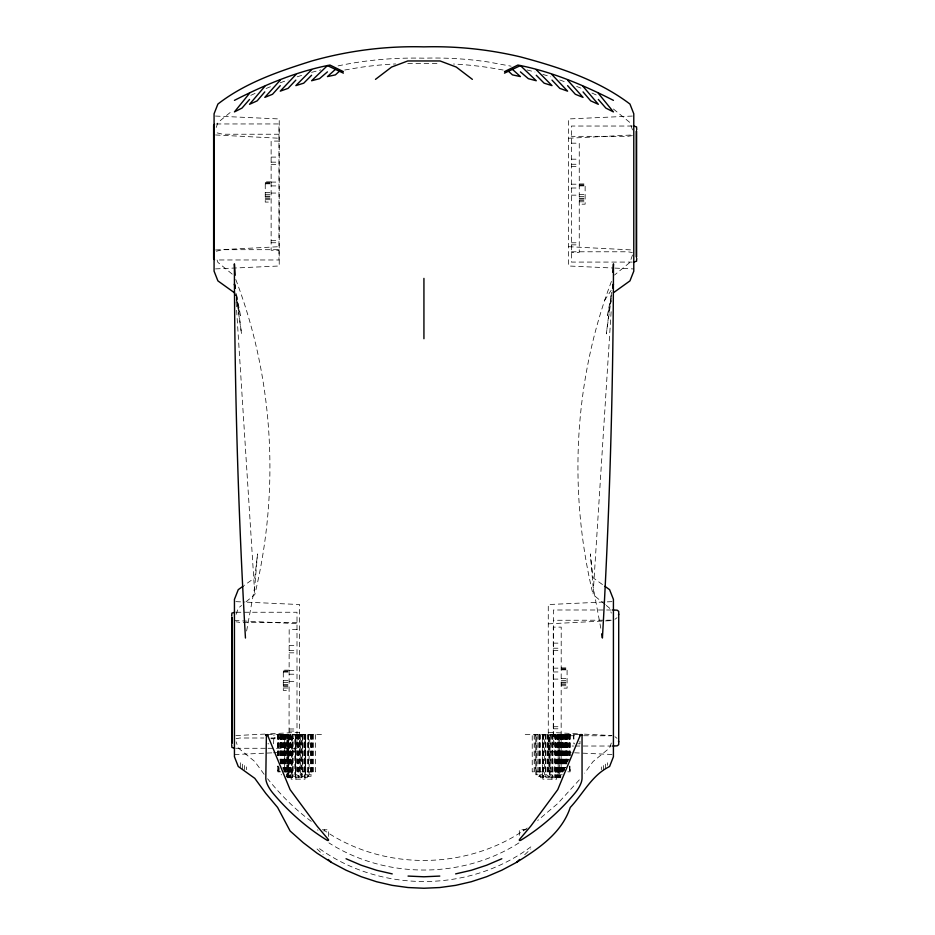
<?xml version="1.0" encoding="UTF-8"?>
<svg xmlns="http://www.w3.org/2000/svg" width="935" height="935" viewBox="0 0 935 935"><rect width="100%" height="100%" fill="white"/><g stroke="black" fill="none" stroke-linecap="round" stroke-linejoin="round"><path stroke-width="0.7" stroke-dasharray="4.67 3.51" d="M573.354 734.618L573.354 738.732L575.726 738.732M573.868 734.618L573.868 743.816L574.756 743.816M579.981 741.186L579.981 743.816L578.449 743.816M605.19 604.548L593.07 594.602L611.28 309.403M611.548 292.351L606.324 333.889L611.35 297.856M246.606 630.996L254.787 586.514L257.522 553.929L254.787 577.795L244.164 585.427M611.21 295.483L607.353 315.527L611.28 300.79M245.975 601.836L254.787 594.602C279.997 490.069 273.908 377.728 234.93 277.309M611.432 281.423C573.693 380.744 568.246 491.494 593.07 594.602M216.207 127.487L217.902 122.555L232.231 110.809M236.134 614.318L238.261 608.159L241.569 605.448M632.504 254.986L629.956 262.384L614.529 275.03M611.303 743.056L609.597 747.988L593.07 761.534L584.585 773.128M604.442 300.602L611.174 290.341M617.006 617.708L614.938 619.309M579.326 779.848L557.751 803.527L537.707 820.486M524.699 854.719L530.823 848.98M527.258 828.013C468.201 870.228 384.098 871.478 324.176 830.315M518.925 842.903C462.217 879.075 385.641 879.075 328.933 842.903M530.823 846.876C468.961 893.054 378.897 893.054 317.035 846.876M216.336 251.234L222.694 249.692L278.957 249.692M250.802 95.347L255.898 93.032M266.101 88.486L272.529 85.88M280.255 82.759L288.062 79.989M632.352 135.61L627.689 136.335L571.425 136.335M236.076 738.708L239.898 738.007L263.822 737.995M297.166 76.81L303.723 74.788M311.589 72.357L320.834 69.938M338.061 65.906C366.24 59.863 395.143 57.514 423.929 58.18A365.69 365.69 0 0 1 488.456 62.014L511.118 66.186M344.711 70.02L359.402 67.507A365.69 365.69 0 0 1 395.657 63.942M611.303 620.197L553.38 620.279M568.632 138.251L632.329 134.967M215.529 249.972L279.226 246.688M548.272 623.855L611.969 620.571M235.889 735.576L264.839 734.08M270.624 733.776L299.586 732.292M632.329 116.057L568.632 118.944L568.632 265.996L613.512 268.041M215.529 268.894L279.226 265.996L279.226 118.944L215.529 116.057M611.969 601.649L548.272 604.548L548.272 751.6L611.969 754.487M234.44 754.557L272.073 752.85M273.523 752.78L299.586 751.6L299.586 604.548L246.022 602.117M216.301 123.958L278.957 123.946L278.957 259.977L216.301 259.965M632.224 126.038L571.425 126.038L571.425 262.08L632.224 262.08M278.957 134.231L222.694 134.231L216.336 132.688M279.062 141.08L271.127 141.08L271.127 250.253L279.062 250.253M571.32 143.184L579.256 143.184L579.256 252.345L571.32 252.345M271.127 157.092L279.062 157.092M571.32 159.184L579.256 159.184M271.127 162.164L279.062 162.164M571.32 164.268L579.256 164.268M271.127 164.537L279.062 164.537M571.32 166.629L579.256 166.629M271.127 181.846L265.248 181.846L265.248 202.077L271.127 202.077M271.127 182.091L279.062 182.091M265.248 182.711L271.127 182.711M265.248 183.248L271.127 183.248M265.248 183.809L271.127 183.809M579.256 183.938L585.135 183.938L585.135 204.181L579.256 204.181M571.32 184.195L579.256 184.195M579.256 184.803L585.135 184.803M579.256 185.352L585.135 185.352M271.127 185.913L279.062 185.913M579.256 185.901L585.135 185.901M571.32 188.005L579.256 188.005M265.248 192.388L271.127 192.388M271.127 193.054L279.062 193.054M265.248 194.293L271.127 194.293M579.256 194.48L585.135 194.48M571.32 195.158L579.256 195.158M265.248 196.163L271.127 196.163M579.256 196.397L585.135 196.397M265.248 197.016L271.127 197.016M265.248 198.337L271.127 198.337M579.256 198.255L585.135 198.255M579.256 199.12L585.135 199.12M265.248 199.693L271.127 199.693M579.256 200.441L585.135 200.441M579.256 201.796L585.135 201.796M271.127 240.681L279.062 240.681M271.127 242.749L279.062 242.749M571.32 242.784L579.256 242.784M571.32 244.853L579.256 244.853M571.425 251.784L627.689 251.784L632.352 252.508M611.291 609.994L553.38 609.994L553.38 746.025L573.646 746.025M236.204 612.25L297.003 612.25L297.003 748.28L275.287 748.28M297.003 622.535L240.739 622.535L236.076 621.81M297.12 629.384L289.172 629.384L289.02 776.237M553.263 643.14L561.21 643.14M289.172 645.395L297.12 645.395M553.263 648.212L561.21 648.212M289.172 650.468L297.12 650.468M553.263 650.573L561.21 650.573M289.172 652.829L297.12 652.829M561.21 667.894L567.089 667.894L567.089 688.125L561.21 688.125M553.263 668.139L561.21 668.139M561.21 668.759L567.089 668.759M561.21 669.296L567.089 669.296M561.21 669.846L567.089 669.846M289.172 670.15L283.293 670.15L283.293 690.381L289.172 690.381M289.172 670.395L297.12 670.395M283.293 671.014L289.172 671.014M283.293 671.552L289.172 671.552M553.263 671.961L561.21 671.961M283.293 672.101L289.172 672.101M289.172 674.217L297.12 674.217M561.21 678.424L567.089 678.424M553.263 679.102L561.21 679.102M561.21 680.341L567.089 680.341M283.293 680.68L289.172 680.68M289.172 681.358L297.12 681.358M561.21 682.199L567.089 682.199M283.293 682.597L289.172 682.597M561.21 683.064L567.089 683.064M283.293 684.455L289.172 684.455M561.21 684.385L567.089 684.385M283.293 685.32L289.172 685.32M561.21 685.741L567.089 685.741M283.293 686.641L289.172 686.641M283.293 687.996L289.172 687.996M553.263 726.729L561.21 726.729M553.263 728.797L561.21 728.797M289.172 728.984L297.12 728.984M289.172 731.053L297.12 731.053M267.749 734.618L322.633 734.618M525.225 734.618L580.109 734.618M553.38 735.74L577.9 735.74M583.674 735.74L611.303 735.822M561.21 736.301L553.263 736.301L553.263 627.128L561.21 627.128L561.14 771.831M271.033 737.995L297.003 737.995M289.172 738.556L297.12 738.556M270.94 738.732L274.504 738.732L274.504 734.618M267.877 743.816L268.766 743.816M273.581 743.816L273.99 734.618M575.095 746.025L611.291 746.025M236.204 748.28L266.604 748.28M268.053 748.28L273.838 748.28M280.652 771.831L277.753 771.831L277.753 766.104M285.058 771.831L292.585 771.831M551.779 771.831L548.845 771.831L548.845 734.618M555.273 771.831L563.431 771.831M567.849 771.831L570.105 771.831L570.105 766.104M281.131 774.764L281.727 774.764M286.192 774.764L288.296 774.764L288.296 734.618M289.71 774.764L292.632 774.764M308.129 774.764L305.207 774.764L305.207 734.618M539.729 774.764L542.651 774.764L542.651 734.618M555.226 774.764L558.148 774.764M562.274 774.764L559.562 774.764L559.562 734.618M286.157 776.237L291.954 776.237L291.954 734.618L291.884 777.71M295.963 776.237L293.029 776.237L293.029 734.618M301.806 776.237L304.74 776.237L304.74 734.618M543.118 776.237L546.052 776.237M551.895 776.237L554.829 776.237L554.829 734.618M555.893 776.237L561.164 776.237M287.419 777.71L295.296 777.71L295.296 734.618M322.365 829.766L328.547 829.766L328.547 837.059M526.627 829.766L519.311 829.766L519.311 835.598M317.947 830.35L317.666 829.766M323.65 830.934L324.433 830.934L324.433 829.766M523.693 830.934L523.425 829.766M614.961 268.1L633.778 268.953M235.889 601.649L244.573 602.047M215.529 134.967L279.226 138.251M568.632 246.688L632.329 249.972M234.44 620.489L299.586 623.855M548.272 732.292L578.672 733.858M584.468 734.15L611.969 735.576M503.147 70.02L488.456 67.507A365.69 365.69 0 0 0 453.545 64.012M527.024 69.938L534.949 72.007M542.826 74.379L550.692 76.81M559.796 79.989L566.306 82.303M576.615 86.406L581.757 88.486M591.96 93.032L597.056 95.347M614.938 736.698L617.006 738.311M602.514 584.574L593.07 577.795L590.336 553.929L593.07 586.514L600.784 628.191M311.297 821.362C294.864 809.266 280.418 794.621 267.62 778.762M613.418 109.009L629.956 122.555L632.504 129.953M232.231 274.13L217.902 262.384L216.207 257.452M606.289 605.448L609.597 608.159L611.303 613.091M317.035 848.98L323.148 854.719M264.114 774.285L254.787 761.534L238.261 747.988L236.134 741.817M236.216 299.445L240.505 315.527L236.087 292.62M236.298 296.477L241.534 333.889L236.134 290.914M236.111 302.134L254.787 594.602M607.528 762.75L607.528 765.356M605.471 764.14L605.471 769.447M603.402 765.543L603.402 770.931M601.334 766.934L601.334 769.68M570.105 734.618L570.105 757.514M569.906 734.618L569.906 757.514M569.906 766.104L569.906 771.831M569.719 734.618L569.719 757.514M569.719 766.104L569.719 771.831M569.158 734.618L569.158 760.377M568.772 734.618L568.772 760.377M567.849 734.618L567.849 761.803M567.311 734.618L567.171 761.803M566.984 734.618L566.984 761.803M566.785 734.618L566.785 764.666M566.727 734.618L566.727 764.725M566.224 734.618L566.224 764.666M566.131 734.618L566.131 764.725M565.85 734.618L565.85 764.666M565.476 734.618L565.476 767.6M565.313 734.618L565.313 767.53M564.915 734.618L564.915 767.53M564.366 734.618L564.366 770.393M564.015 734.618L564.015 770.498M563.712 734.618L563.712 770.498M563.197 734.618L563.197 771.901M562.765 734.618L562.765 771.936M562.496 734.618L562.531 771.901M562.379 734.618L562.379 771.831M561.923 734.618L561.923 774.799M561.082 734.618L561.082 774.799M560.848 734.618L560.766 777.71L552.562 777.71L552.562 734.618M560.392 734.618L560.392 777.71M560.123 734.618L559.995 777.71M559.82 734.618L559.82 776.237M558.978 734.618L558.978 776.237M558.826 734.618L558.908 777.71M558.207 771.831L558.207 734.618L558.16 777.71M557.833 734.618L557.833 777.71M557.459 734.618L557.459 777.71M557.061 734.618L557.061 777.71M556.676 734.618L556.676 779.182L542.849 779.182L542.861 734.618M555.893 734.618L555.974 777.71M555.495 734.618L555.495 777.71M555.273 734.618L555.226 777.71M555.051 734.618L555.051 771.831L552.117 771.831L552.117 734.618M552.982 734.618L552.982 774.764L550.049 774.764L550.049 734.618M552.316 734.618L552.316 777.71L549.383 777.71L549.383 734.618M551.779 734.618L551.966 779.182M550.388 734.618L550.388 776.237L547.454 776.237L547.454 734.618M549.009 734.618L549.009 777.71L540.617 777.71L540.617 734.618M548.494 734.618L548.494 771.831L545.561 771.831L545.561 734.618M547.594 734.618L547.594 774.764L544.661 774.764L544.661 734.618M546.075 734.618L545.958 777.71M545.292 734.618L545.292 771.831L532.225 771.831L532.225 734.618M543.562 734.618L543.562 777.71M543.036 734.618L543.036 777.71M542.358 734.618L542.335 776.237L536.76 776.237L536.76 734.618M539.729 734.618L539.705 776.237M539.518 734.618L539.518 771.831M539.413 734.618L539.413 776.237M538.747 734.618L538.747 774.764L535.802 774.764L535.802 734.618M537.122 734.618L537.122 771.831M535.159 734.618L535.159 771.831M534.189 734.618L534.189 771.831M315.633 734.618L315.633 771.831L302.566 771.831L302.566 734.618M313.669 734.618L313.669 771.831M312.699 734.618L312.699 771.831M312.056 734.618L312.056 774.764L309.111 774.764L309.111 734.618M311.273 734.618L311.273 771.831M311.098 734.618L311.098 776.237L305.523 776.237L305.523 734.618M310.736 734.618L310.736 771.831M308.527 734.618L308.527 771.831M308.445 734.618L308.445 776.237M308.153 734.618L308.153 776.237M307.241 734.618L307.241 777.71L298.849 777.71L298.849 734.618M305.581 734.618L305.581 771.831M304.997 734.618L305.009 779.182L291.182 779.182L291.182 734.618M304.822 734.618L304.822 777.71M304.296 734.618L304.296 777.71M303.185 734.618L303.185 774.764L300.264 774.764L300.264 734.618M302.297 734.618L302.297 771.831L299.364 771.831L299.364 734.618M300.404 734.618L300.404 776.237L297.47 776.237L297.47 734.618M299.013 734.618L299.013 771.831L296.079 771.831L296.079 734.618M298.475 734.618L298.475 777.71L295.542 777.71L295.542 734.618M297.809 734.618L297.809 774.764L294.876 774.764L294.876 734.618M295.963 734.618L295.892 779.182M295.74 734.618L295.74 771.831L292.807 771.831L292.807 734.618M292.632 734.618L292.632 777.71M292.363 734.618L292.363 777.71M290.797 734.618L290.797 777.71M290.668 734.618L290.668 776.237M290.399 734.618L290.399 777.71M290.025 734.618L290.025 777.71M289.71 734.618L289.698 777.71M288.88 734.618L288.95 777.71M288.038 734.618L288.038 776.237M287.863 777.71L287.863 734.618L287.735 776.237M287.466 734.618L287.466 777.71M287.092 777.71L287.08 734.618L287.01 771.831M286.776 734.618L286.776 776.237M285.935 734.618L285.935 773.362M285.327 734.618L285.362 773.338M285.093 734.618L285.093 771.936M284.743 771.831L284.743 734.618L284.661 771.901M284.147 734.618L284.147 771.936M284.076 734.618L284.053 771.901M283.843 734.618L283.843 769.061M283.492 734.618L283.492 768.967M282.943 734.618L282.943 768.967M282.382 734.618L282.382 766.162M282.008 734.618L282.008 766.104M281.821 734.618L281.821 766.104M281.634 734.618L281.727 766.162M281.073 734.618L281.131 763.299M280.874 734.618L280.874 763.24M280.687 734.618L280.687 763.24M280.547 734.618L280.547 763.24M280.009 734.618L280.009 760.377M279.086 734.618L279.086 758.939M279.086 767.53L279.086 771.831M278.7 734.618L278.7 758.939M278.7 767.53L278.7 771.831M278.139 734.618L278.139 756.088M278.139 766.104L278.139 771.831M277.952 734.618L277.952 756.088M277.952 766.104L277.952 771.831M277.753 734.618L277.753 756.088M246.524 766.934L246.524 769.68M244.456 765.543L244.456 769.587M242.387 764.14L242.387 769.447M240.33 762.75L240.33 767.962M407.765 63.557A365.69 365.69 0 0 1 423.929 63.673A365.69 365.69 0 0 1 440.093 63.557M301.9 777.71L301.9 734.618L301.783 777.71"/><path stroke-width="1.4" d="M612.916 272.412L613.465 263.869C613.267 388.656 609.597 513.444 602.409 638.032L601.719 633.813M618.713 614.155L618.479 614.856M265.809 735.331L265.914 734.618M612.799 288.179L613.418 284.03L612.869 286.893M580.109 735.588L557.751 789.643L530.823 826.061L519.626 839.338A1.496 0.76 -32.7 0 0 519.533 840.413A1.496 0.76 -32.7 0 0 521.04 840.109C541.33 827.592 559.422 811.557 574.78 793.347A18.116 7.48 -49.9 0 0 582.049 778.212L582.049 734.618L580.109 734.618L580.109 735.588L581.254 734.618M249.528 93.313L234.44 111.908L241.978 108.109L249.528 99.449M264.804 86.394L249.528 104.311L257.172 100.851L264.804 91.899M280.255 80.165L264.804 97.392L272.529 94.271L280.255 85.658M295.857 74.613L280.255 91.151L288.062 88.381L295.857 80.106M311.589 69.751L295.857 85.599L303.723 83.18L311.589 75.256M242.983 586.268L238.261 589.658L234.44 599.37L234.44 756.777L238.261 766.49L254.787 778.341L265.809 793.418L277.601 807.443L290.107 830.993L303.279 842.715L317.035 853.188L331.317 862.362L346.043 870.204L361.167 876.679L376.583 881.74L392.233 885.363L408.046 887.537L423.929 888.25L439.812 887.537L455.625 885.363L471.275 881.74L486.691 876.679L501.815 870.204L516.541 862.362L519.603 859.499M335.408 69.365L327.437 76.588L335.408 74.87L339.393 71.259M327.437 71.878L319.513 78.669L311.589 80.749L327.437 65.602L343.379 73.14M375.484 79.358L391.613 67.051L407.765 60.962L440.093 60.962L456.245 67.051L472.374 79.358M613.418 292.748L629.956 280.886L633.778 271.173L633.778 113.766L629.956 104.054C597.956 79.826 558.803 67.133 520.421 56.883C488.865 49.403 456.362 45.979 423.929 46.867C386.038 45.815 348.042 50.7 311.589 61.044C278.84 71.364 245.297 82.759 217.902 104.054L214.08 113.766L214.08 271.173L217.902 280.886L234.44 292.748L235.152 295.425M516.541 862.362C538.56 848.606 561.619 833.319 570.256 807.443C583.37 793.523 591.726 775.302 609.597 766.49L613.418 756.777L613.418 599.37L609.597 589.658L604.875 586.268M266.031 734.77L267.749 734.618M214.524 124.355L213.624 125.337L213.624 258.586L214.524 259.568M234.44 100.361C264.652 84.91 296.594 71.457 329.95 65.053L343.379 71.609M504.479 71.609L517.908 65.053C551.264 71.457 583.206 84.91 613.418 100.361M504.479 73.14L520.421 65.602L536.269 80.749L528.345 78.669L520.421 71.878M501.815 858.751L486.691 865.214L471.275 870.275L455.625 873.898M439.812 876.072L423.929 876.785L408.046 876.072M633.673 262.08L636.525 261.216L636.758 258.422M234.755 612.25L231.903 613.103L231.67 615.908M612.729 609.994L617.17 610.181L618.713 611.373L618.713 744.634L617.17 745.838L612.729 746.025M266.393 734.618L265.809 778.212A18.116 7.48 49.9 0 0 273.078 793.347C288.436 811.557 306.528 827.592 326.818 840.109A1.496 0.76 32.7 0 0 328.325 840.413A1.496 0.76 32.7 0 0 328.232 839.338L317.035 826.061L290.107 789.643L267.749 735.588L266.604 734.618M633.673 126.038L636.525 126.903L636.758 129.696M234.755 748.28L231.903 747.427L231.67 744.622M392.233 873.898L376.583 870.275L361.167 865.214L346.043 858.751M581.465 734.618L582.049 735.331M512.45 69.365L520.421 76.588L512.45 74.87L508.465 71.259M328.255 859.499L331.317 862.362M536.269 69.751L552.001 85.599L544.135 83.18L536.269 75.256M552.001 74.613L567.603 91.151L559.796 88.381L552.001 80.106M567.603 80.165L583.043 97.392L575.329 94.271L567.603 85.658M598.33 99.449L605.88 108.109L613.418 111.908L598.33 93.313M583.043 86.394L598.33 104.311L590.686 100.851L583.043 91.899M618.479 741.163L618.713 741.852M235.269 288.331L234.44 284.03L235.059 288.179M235.129 275.264L234.393 263.869C234.591 388.656 238.261 513.444 245.449 638.032M636.513 131.192L636.513 256.926M636.384 131.075L636.384 257.043M580.226 734.618L580.226 735.354M423.929 278.396L423.929 338.727M267.632 734.618L267.749 735.588M232.044 617.275L232.044 743.243M231.915 617.392L231.915 743.138"/></g></svg>
